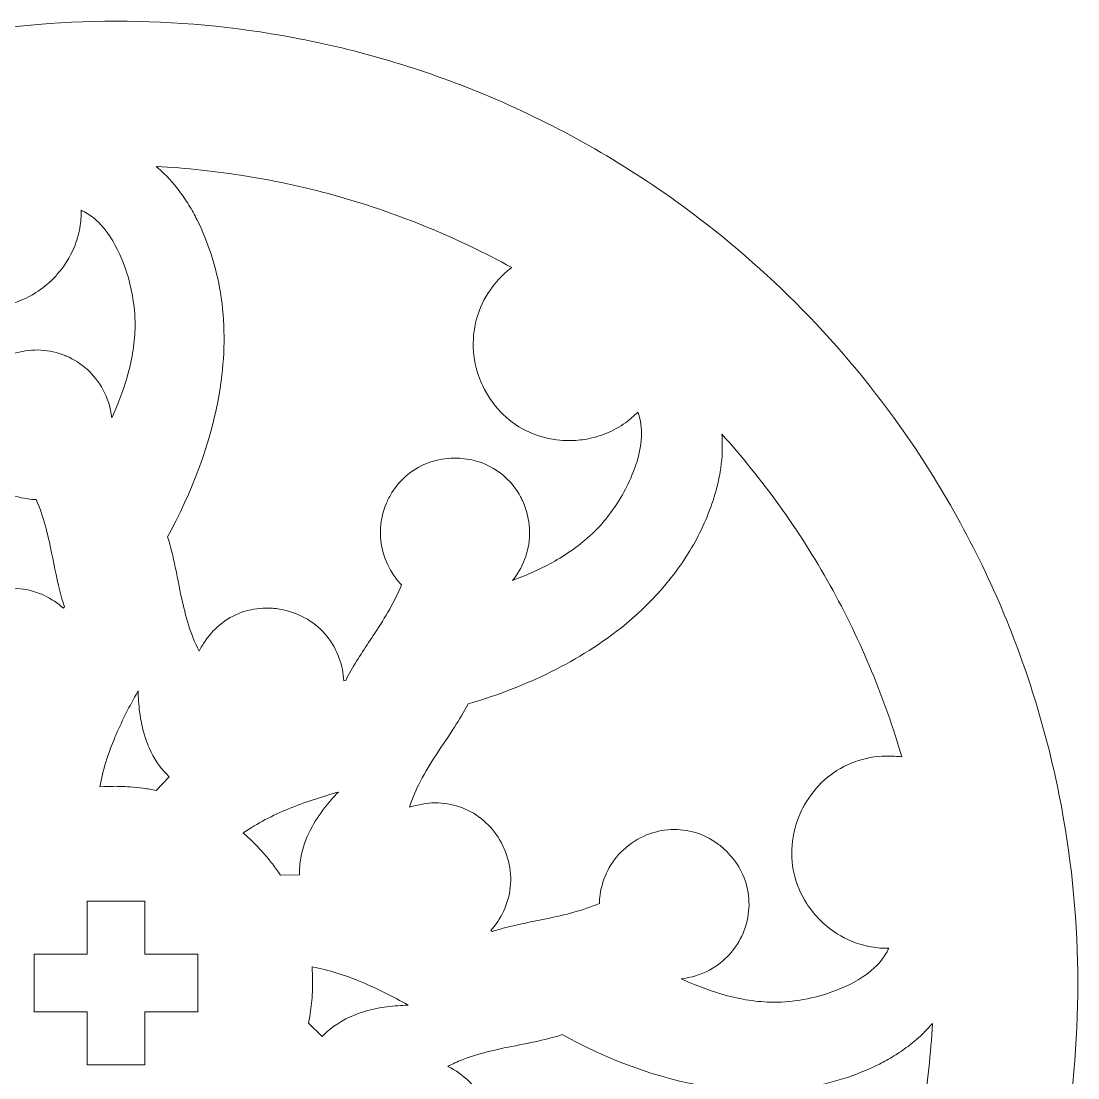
# Model space of a CAD drawing. Header units: millimetres. Extents: x -1799 to 1800, y -574 to 576.
# Drawn here: x 1158 to 1267.9, y -426 to -316.1 of the extents above; entities that cross this region are included whole.
import ezdxf

# ---------------------------------------------------------------- set-up
doc = ezdxf.new("R2010")
doc.units = ezdxf.units.MM
doc.header["$MEASUREMENT"] = 0
doc.layers.add('Layer 1', color=7, linetype='Continuous')

msp = doc.modelspace()

# ---------------------------------------------------------------- linework, layer by layer
at = {"layer": 'Layer 1', "color": 250, "lineweight": 20}
for points, knots in [([(1086.6184, -357.9063), (1082.1731, -364.1002), (1078.4155, -370.8488), (1075.4958, -377.8915), (1075.4958, -377.8915), (1072.8553, -384.2611), (1070.869, -390.9419), (1069.6016, -397.7197), (1069.6016, -397.7197), (1068.4691, -403.7761), (1067.8993, -409.9643), (1067.9032, -416.1257), (1067.9032, -416.1257), (1067.9071, -422.2782), (1068.4828, -428.4564), (1069.6167, -434.5035), (1069.6167, -434.5035), (1070.8929, -441.3094), (1072.8903, -448.0177), (1075.5442, -454.4134), (1075.5442, -454.4134), (1078.4213, -461.347), (1082.1062, -467.9963), (1086.461, -474.1108), (1086.461, -474.1108), (1089.6917, -478.647), (1093.3153, -482.9271), (1097.2557, -486.8626), (1097.2557, -486.8626), (1101.1003, -490.7023), (1105.2696, -494.2425), (1109.684, -497.4107), (1109.684, -497.4107), (1115.8778, -501.8559), (1122.6264, -505.6134), (1129.669, -508.533), (1129.669, -508.533), (1136.0386, -511.1736), (1142.7195, -513.1598), (1149.4972, -514.4272), (1149.4972, -514.4272), (1155.5536, -515.5598), (1161.7418, -516.1296), (1167.9032, -516.1257), (1167.9032, -516.1257), (1174.8277, -516.1213), (1181.7888, -515.3909), (1188.5632, -513.9567), (1188.5632, -513.9567), (1199.5211, -511.6368), (1210.2296, -507.3929), (1219.8019, -501.5767), (1219.8019, -501.5767), (1226.627, -497.4297), (1232.9965, -492.4238), (1238.64, -486.7732), (1238.64, -486.7732), (1242.4802, -482.9281), (1246.0208, -478.7584), (1249.1892, -474.3433), (1249.1892, -474.3433), (1253.634, -468.1499), (1257.3911, -461.4019), (1260.3105, -454.3599), (1260.3105, -454.3599), (1262.9511, -447.9903), (1264.9373, -441.3095), (1266.2047, -434.5318), (1266.2047, -434.5318), (1267.3373, -428.4753), (1267.9071, -422.2871), (1267.9032, -416.1257), (1267.9032, -416.1257), (1267.8993, -409.9731), (1267.3236, -403.7949), (1266.1897, -397.7478), (1266.1897, -397.7478), (1264.9135, -390.9419), (1262.9161, -384.2337), (1260.2621, -377.8379), (1260.2621, -377.8379), (1257.3849, -370.9041), (1253.6998, -364.2544), (1249.3447, -358.1396), (1249.3447, -358.1396), (1246.1142, -353.6038), (1242.4908, -349.324), (1238.5507, -345.3889), (1238.5507, -345.3889), (1234.7064, -341.5494), (1230.5375, -338.0095), (1226.1234, -334.8415), (1226.1234, -334.8415), (1219.9293, -330.396), (1213.1804, -326.6382), (1206.1373, -323.7184), (1206.1373, -323.7184), (1199.7678, -321.0778), (1193.087, -319.0915), (1186.3092, -317.8241), (1186.3092, -317.8241), (1180.2528, -316.6916), (1174.0646, -316.1218), (1167.9032, -316.1257), (1167.9032, -316.1257), (1161.7507, -316.1295), (1155.5725, -316.7053), (1149.5254, -317.8392), (1149.5254, -317.8392), (1142.7195, -319.1154), (1136.0112, -321.1128), (1129.6155, -323.7667), (1129.6155, -323.7667), (1122.6816, -326.644), (1116.0319, -330.3291), (1109.9171, -334.6842), (1109.9171, -334.6842), (1105.3812, -337.9148), (1101.1015, -341.5381), (1097.1663, -345.4783), (1097.1663, -345.4783), (1093.3266, -349.3228), (1089.7865, -353.4919), (1086.6184, -357.9063)], [0, 0, 0, 0, 0.03125, 0.03125, 0.03125, 0.03125, 0.0625, 0.0625, 0.0625, 0.0625, 0.09375, 0.09375, 0.09375, 0.09375, 0.125, 0.125, 0.125, 0.125, 0.15625, 0.15625, 0.15625, 0.15625, 0.1875, 0.1875, 0.1875, 0.1875, 0.21875, 0.21875, 0.21875, 0.21875, 0.25, 0.25, 0.25, 0.25, 0.28125, 0.28125, 0.28125, 0.28125, 0.3125, 0.3125, 0.3125, 0.3125, 0.34375, 0.34375, 0.34375, 0.34375, 0.375, 0.375, 0.375, 0.375, 0.40625, 0.40625, 0.40625, 0.40625, 0.4375, 0.4375, 0.4375, 0.4375, 0.46875, 0.46875, 0.46875, 0.46875, 0.5, 0.5, 0.5, 0.5, 0.53125, 0.53125, 0.53125, 0.53125, 0.5625, 0.5625, 0.5625, 0.5625, 0.59375, 0.59375, 0.59375, 0.59375, 0.625, 0.625, 0.625, 0.625, 0.65625, 0.65625, 0.65625, 0.65625, 0.6875, 0.6875, 0.6875, 0.6875, 0.71875, 0.71875, 0.71875, 0.71875, 0.75, 0.75, 0.75, 0.75, 0.78125, 0.78125, 0.78125, 0.78125, 0.8125, 0.8125, 0.8125, 0.8125, 0.84375, 0.84375, 0.84375, 0.84375, 0.875, 0.875, 0.875, 0.875, 0.90625, 0.90625, 0.90625, 0.90625, 0.9375, 0.9375, 0.9375, 0.9375, 1, 1, 1, 1]), ([(1191.5966, -384.7123), (1191.5456, -383.9203), (1191.3917, -383.1264), (1191.1265, -382.3784), (1191.1265, -382.3784), (1190.8337, -381.5527), (1190.3962, -380.7646), (1189.8451, -380.0836), (1189.8451, -380.0836), (1189.2774, -379.382), (1188.5739, -378.774), (1187.801, -378.3079), (1187.801, -378.3079), (1187.029, -377.8424), (1186.1664, -377.504), (1185.2845, -377.3169), (1185.2845, -377.3169), (1184.802, -377.2145), (1184.3081, -377.1556), (1183.815, -377.1423), (1183.815, -377.1423), (1182.9715, -377.1195), (1182.113, -377.2323), (1181.3063, -377.4795), (1181.3063, -377.4795), (1180.468, -377.7364), (1179.6632, -378.1474), (1178.964, -378.6765), (1178.964, -378.6765), (1178.2666, -379.2042), (1177.6557, -379.8623), (1177.1652, -380.5863), (1177.1652, -380.5863), (1176.9422, -380.9153), (1176.7414, -381.2603), (1176.5629, -381.6155), (1176.5629, -381.6155), (1175.6462, -379.8869), (1175.1247, -377.9574), (1174.7148, -376.0442), (1174.7148, -376.0442), (1174.4887, -374.989), (1174.2917, -373.9277), (1174.0694, -372.8716), (1174.0694, -372.8716), (1173.8466, -371.8137), (1173.5979, -370.7584), (1173.2683, -369.7288), (1173.2683, -369.7288), (1173.2683, -369.7288), (1173.6437, -369.0315), (1173.6437, -369.0315), (1173.6437, -369.0315), (1176.1979, -364.2077), (1178.128, -358.9156), (1178.8454, -353.5046), (1178.8454, -353.5046), (1179.2469, -350.4755), (1179.261, -347.3537), (1178.7683, -344.3381), (1178.7683, -344.3381), (1178.34, -341.7169), (1177.5137, -339.1286), (1176.3218, -336.7551), (1176.3218, -336.7551), (1176.064, -336.2416), (1175.7854, -335.738), (1175.4852, -335.2481), (1175.4852, -335.2481), (1175.1754, -334.7423), (1174.8419, -334.2501), (1174.4846, -333.7767), (1174.4846, -333.7767), (1173.839, -332.9215), (1173.1097, -332.1216), (1172.3055, -331.4134), (1172.3055, -331.4134), (1172.3055, -331.4134), (1172.092, -331.229), (1172.092, -331.229), (1172.092, -331.229), (1175.2275, -331.4039), (1178.3589, -331.7346), (1181.4594, -332.2334), (1181.4594, -332.2334), (1184.7318, -332.76), (1187.9796, -333.4759), (1191.1681, -334.3811), (1191.1681, -334.3811), (1197.3672, -336.141), (1203.3907, -338.647), (1209.0487, -341.7315), (1209.0487, -341.7315), (1208.4037, -342.2283), (1207.8067, -342.797), (1207.2887, -343.4251), (1207.2887, -343.4251), (1206.5919, -344.2698), (1206.0262, -345.2433), (1205.6474, -346.2707), (1205.6474, -346.2707), (1205.2555, -347.3336), (1205.0524, -348.4831), (1205.0479, -349.6159), (1205.0479, -349.6159), (1205.0435, -350.7471), (1205.2347, -351.8937), (1205.5998, -352.9645), (1205.5998, -352.9645), (1205.7247, -353.331), (1205.8704, -353.6911), (1206.0356, -354.0413), (1206.0356, -354.0413), (1206.4959, -355.0178), (1207.1183, -355.9334), (1207.8627, -356.7152), (1207.8627, -356.7152), (1208.6253, -357.5161), (1209.5384, -358.1965), (1210.527, -358.6921), (1210.527, -358.6921), (1211.5145, -359.1872), (1212.604, -359.5103), (1213.7, -359.6484), (1213.7, -359.6484), (1214.1467, -359.7047), (1214.5979, -359.7318), (1215.0481, -359.7316), (1215.0481, -359.7316), (1215.6549, -359.7312), (1216.264, -359.6755), (1216.8609, -359.5665), (1216.8609, -359.5665), (1217.5589, -359.439), (1218.2474, -359.2372), (1218.9032, -358.9663), (1218.9032, -358.9663), (1219.6001, -358.6785), (1220.2689, -358.3088), (1220.8805, -357.868), (1220.8805, -357.868), (1221.3366, -357.5393), (1221.7651, -357.1682), (1222.154, -356.7623), (1222.154, -356.7623), (1222.154, -356.7623), (1222.1872, -356.85), (1222.1872, -356.85), (1222.1872, -356.85), (1222.4691, -357.615), (1222.5678, -358.4559), (1222.538, -359.2706), (1222.538, -359.2706), (1222.4872, -360.6642), (1222.0889, -362.0495), (1221.5503, -363.3358), (1221.5503, -363.3358), (1220.8867, -364.9203), (1219.9881, -366.4217), (1218.9225, -367.7691), (1218.9225, -367.7691), (1218.5872, -368.1932), (1218.2325, -368.6033), (1217.8536, -368.9889), (1217.8536, -368.9889), (1217.2638, -369.589), (1216.627, -370.1454), (1215.9579, -370.6556), (1215.9579, -370.6556), (1215.2658, -371.1834), (1214.5364, -371.6642), (1213.7845, -372.1025), (1213.7845, -372.1025), (1212.4331, -372.8901), (1211.0024, -373.545), (1209.5472, -374.1185), (1209.5472, -374.1185), (1209.5472, -374.1185), (1209.134, -374.279), (1209.134, -374.279), (1209.134, -374.279), (1209.3208, -374.0431), (1209.4959, -373.7973), (1209.6571, -373.5433), (1209.6571, -373.5433), (1210.1243, -372.8069), (1210.4796, -371.9851), (1210.6857, -371.1378), (1210.6857, -371.1378), (1210.8933, -370.2839), (1210.9549, -369.3819), (1210.866, -368.5076), (1210.866, -368.5076), (1210.7771, -367.6336), (1210.5364, -366.763), (1210.1641, -365.9672), (1210.1641, -365.9672), (1210.102, -365.8345), (1210.0362, -365.7035), (1209.9667, -365.5745), (1209.9667, -365.5745), (1209.5703, -364.8376), (1209.0474, -364.1559), (1208.4351, -363.5855), (1208.4351, -363.5855), (1207.8064, -362.9999), (1207.0651, -362.5167), (1206.275, -362.1791), (1206.275, -362.1791), (1205.4864, -361.8422), (1204.6285, -361.6415), (1203.7731, -361.5792), (1203.7731, -361.5792), (1203.5657, -361.564), (1203.3577, -361.5567), (1203.1498, -361.5569), (1203.1498, -361.5569), (1203.1498, -361.5569), (1203.0771, -361.5572), (1203.0771, -361.5572), (1203.0771, -361.5572), (1202.2131, -361.565), (1201.3377, -361.7068), (1200.5215, -361.99), (1200.5215, -361.99), (1199.7031, -362.274), (1198.9231, -362.7083), (1198.2514, -363.2554), (1198.2514, -363.2554), (1197.6033, -363.7833), (1197.0376, -364.4293), (1196.595, -365.1385), (1196.595, -365.1385), (1196.3772, -365.4875), (1196.1865, -365.8549), (1196.0261, -366.2338), (1196.0261, -366.2338), (1195.6839, -367.0418), (1195.4751, -367.9196), (1195.4182, -368.7953), (1195.4182, -368.7953), (1195.3613, -369.6714), (1195.456, -370.5699), (1195.6956, -371.4145), (1195.6956, -371.4145), (1195.9324, -372.2491), (1196.317, -373.0526), (1196.8098, -373.7666), (1196.8098, -373.7666), (1197.0451, -374.1074), (1197.3062, -374.4314), (1197.5876, -374.7352), (1197.5876, -374.7352), (1197.2423, -375.6035), (1196.8221, -376.443), (1196.3619, -377.2563), (1196.3619, -377.2563), (1195.8781, -378.1112), (1195.3492, -378.9403), (1194.8107, -379.7618), (1194.8107, -379.7618), (1193.9646, -381.0526), (1193.0918, -382.3288), (1192.3243, -383.6678), (1192.3243, -383.6678), (1192.1379, -383.9932), (1191.9577, -384.3222), (1191.7859, -384.6556), (1191.7859, -384.6556), (1191.7859, -384.6556), (1191.5966, -384.7123), (1191.5966, -384.7123)], [0, 0, 0, 0, 0.01449275, 0.01449275, 0.01449275, 0.01449275, 0.02898551, 0.02898551, 0.02898551, 0.02898551, 0.04347826, 0.04347826, 0.04347826, 0.04347826, 0.05797101, 0.05797101, 0.05797101, 0.05797101, 0.07246377, 0.07246377, 0.07246377, 0.07246377, 0.08695652, 0.08695652, 0.08695652, 0.08695652, 0.10144928, 0.10144928, 0.10144928, 0.10144928, 0.11594203, 0.11594203, 0.11594203, 0.11594203, 0.13043478, 0.13043478, 0.13043478, 0.13043478, 0.14492754, 0.14492754, 0.14492754, 0.14492754, 0.15942029, 0.15942029, 0.15942029, 0.15942029, 0.17391304, 0.17391304, 0.17391304, 0.17391304, 0.1884058, 0.1884058, 0.1884058, 0.1884058, 0.20289855, 0.20289855, 0.20289855, 0.20289855, 0.2173913, 0.2173913, 0.2173913, 0.2173913, 0.23188406, 0.23188406, 0.23188406, 0.23188406, 0.24637681, 0.24637681, 0.24637681, 0.24637681, 0.26086957, 0.26086957, 0.26086957, 0.26086957, 0.27536232, 0.27536232, 0.27536232, 0.27536232, 0.28985507, 0.28985507, 0.28985507, 0.28985507, 0.30434783, 0.30434783, 0.30434783, 0.30434783, 0.31884058, 0.31884058, 0.31884058, 0.31884058, 0.33333333, 0.33333333, 0.33333333, 0.33333333, 0.34782609, 0.34782609, 0.34782609, 0.34782609, 0.36231884, 0.36231884, 0.36231884, 0.36231884, 0.37681159, 0.37681159, 0.37681159, 0.37681159, 0.39130435, 0.39130435, 0.39130435, 0.39130435, 0.4057971, 0.4057971, 0.4057971, 0.4057971, 0.42028986, 0.42028986, 0.42028986, 0.42028986, 0.43478261, 0.43478261, 0.43478261, 0.43478261, 0.44927536, 0.44927536, 0.44927536, 0.44927536, 0.46376812, 0.46376812, 0.46376812, 0.46376812, 0.47826087, 0.47826087, 0.47826087, 0.47826087, 0.49275362, 0.49275362, 0.49275362, 0.49275362, 0.50724638, 0.50724638, 0.50724638, 0.50724638, 0.52173913, 0.52173913, 0.52173913, 0.52173913, 0.53623188, 0.53623188, 0.53623188, 0.53623188, 0.55072464, 0.55072464, 0.55072464, 0.55072464, 0.56521739, 0.56521739, 0.56521739, 0.56521739, 0.57971014, 0.57971014, 0.57971014, 0.57971014, 0.5942029, 0.5942029, 0.5942029, 0.5942029, 0.60869565, 0.60869565, 0.60869565, 0.60869565, 0.62318841, 0.62318841, 0.62318841, 0.62318841, 0.63768116, 0.63768116, 0.63768116, 0.63768116, 0.65217391, 0.65217391, 0.65217391, 0.65217391, 0.66666667, 0.66666667, 0.66666667, 0.66666667, 0.68115942, 0.68115942, 0.68115942, 0.68115942, 0.69565217, 0.69565217, 0.69565217, 0.69565217, 0.71014493, 0.71014493, 0.71014493, 0.71014493, 0.72463768, 0.72463768, 0.72463768, 0.72463768, 0.73913043, 0.73913043, 0.73913043, 0.73913043, 0.75362319, 0.75362319, 0.75362319, 0.75362319, 0.76811594, 0.76811594, 0.76811594, 0.76811594, 0.7826087, 0.7826087, 0.7826087, 0.7826087, 0.79710145, 0.79710145, 0.79710145, 0.79710145, 0.8115942, 0.8115942, 0.8115942, 0.8115942, 0.82608696, 0.82608696, 0.82608696, 0.82608696, 0.84057971, 0.84057971, 0.84057971, 0.84057971, 0.85507246, 0.85507246, 0.85507246, 0.85507246, 0.86956522, 0.86956522, 0.86956522, 0.86956522, 0.88405797, 0.88405797, 0.88405797, 0.88405797, 0.89855072, 0.89855072, 0.89855072, 0.89855072, 0.91304348, 0.91304348, 0.91304348, 0.91304348, 0.92753623, 0.92753623, 0.92753623, 0.92753623, 0.94202899, 0.94202899, 0.94202899, 0.94202899, 0.95652174, 0.95652174, 0.95652174, 0.95652174, 0.97101449, 0.97101449, 0.97101449, 0.97101449, 1, 1, 1, 1]), ([(1138.8893, -379.5245), (1138.1317, -376.9361), (1137.192, -374.3916), (1136.053, -371.9469), (1136.053, -371.9469), (1134.767, -369.1866), (1133.2121, -366.5262), (1131.3606, -364.1086), (1131.3606, -364.1086), (1129.0588, -361.1031), (1126.2116, -358.4086), (1122.9673, -356.4575), (1122.9673, -356.4575), (1121.3213, -355.4676), (1119.5557, -354.6536), (1117.7325, -354.0494), (1117.7325, -354.0494), (1117.1866, -353.8684), (1116.6328, -353.7093), (1116.0735, -353.5752), (1116.0735, -353.5752), (1115.498, -353.4372), (1114.9155, -353.3255), (1114.3294, -353.2437), (1114.3294, -353.2437), (1113.2486, -353.0929), (1112.147, -353.0439), (1111.058, -353.1156), (1111.058, -353.1156), (1111.058, -353.1156), (1110.8382, -353.1318), (1110.8382, -353.1318), (1110.8382, -353.1318), (1113.1816, -351.0369), (1115.6328, -349.0555), (1118.1808, -347.215), (1118.1808, -347.215), (1120.8649, -345.2761), (1123.665, -343.488), (1126.5563, -341.8744), (1126.5563, -341.8744), (1129.4364, -340.2671), (1132.4166, -338.8278), (1135.4641, -337.5664), (1135.4641, -337.5664), (1138.3805, -336.3593), (1141.3669, -335.3111), (1144.3942, -334.4179), (1144.3942, -334.4179), (1144.3049, -335.1013), (1144.2761, -335.7961), (1144.3162, -336.4842), (1144.3162, -336.4842), (1144.3805, -337.5859), (1144.6283, -338.6933), (1145.0528, -339.712), (1145.0528, -339.712), (1145.4776, -340.7318), (1146.09, -341.6897), (1146.8324, -342.5078), (1146.8324, -342.5078), (1147.5636, -343.3136), (1148.4386, -344.0065), (1149.387, -344.5399), (1149.387, -344.5399), (1149.5532, -344.6334), (1149.722, -344.7223), (1149.893, -344.8065), (1149.893, -344.8065), (1150.9109, -345.3073), (1152.0266, -345.6447), (1153.1522, -345.7858), (1153.1522, -345.7858), (1154.2793, -345.9272), (1155.4488, -345.8736), (1156.556, -345.6196), (1156.556, -345.6196), (1157.6239, -345.3747), (1158.6625, -344.9356), (1159.5863, -344.3463), (1159.5863, -344.3463), (1160.2279, -343.9371), (1160.8252, -343.451), (1161.363, -342.9126), (1161.363, -342.9126), (1161.5032, -342.7721), (1161.6393, -342.6275), (1161.771, -342.4791), (1161.771, -342.4791), (1162.5109, -341.6451), (1163.1202, -340.675), (1163.5481, -339.6454), (1163.5481, -339.6454), (1163.8206, -338.9896), (1164.0242, -338.3003), (1164.1477, -337.6009), (1164.1477, -337.6009), (1164.2531, -337.0041), (1164.3012, -336.3941), (1164.288, -335.7883), (1164.288, -335.7883), (1164.288, -335.7883), (1164.3735, -335.8268), (1164.3735, -335.8268), (1164.3735, -335.8268), (1165.1138, -336.1685), (1165.7782, -336.6933), (1166.3333, -337.2905), (1166.3333, -337.2905), (1167.2827, -338.3118), (1167.9807, -339.5729), (1168.5093, -340.8633), (1168.5093, -340.8633), (1169.2987, -342.7902), (1169.7789, -344.8786), (1169.8779, -346.9586), (1169.8779, -346.9586), (1169.8861, -347.1305), (1169.8912, -347.3026), (1169.8927, -347.4747), (1169.8927, -347.4747), (1169.9, -348.3161), (1169.8432, -349.1599), (1169.7308, -349.9938), (1169.7308, -349.9938), (1169.6146, -350.8563), (1169.4388, -351.712), (1169.2171, -352.5536), (1169.2171, -352.5536), (1168.8184, -354.0662), (1168.2698, -355.5411), (1167.6463, -356.9757), (1167.6463, -356.9757), (1167.6463, -356.9757), (1167.4677, -357.381), (1167.4677, -357.381), (1167.4677, -357.381), (1167.3482, -356.3541), (1167.0386, -355.3292), (1166.5483, -354.4191), (1166.5483, -354.4191), (1166.1336, -353.6494), (1165.5801, -352.9406), (1164.9334, -352.3521), (1164.9334, -352.3521), (1164.2869, -351.7638), (1163.5303, -351.2789), (1162.7262, -350.936), (1162.7262, -350.936), (1162.5907, -350.8782), (1162.4535, -350.8242), (1162.315, -350.7741), (1162.315, -350.7741), (1161.5077, -350.4822), (1160.6401, -350.3218), (1159.7817, -350.3105), (1159.7817, -350.3105), (1158.9225, -350.2991), (1158.0486, -350.4382), (1157.2362, -350.7184), (1157.2362, -350.7184), (1156.4426, -350.9921), (1155.6872, -351.4077), (1155.0245, -351.923), (1155.0245, -351.923), (1154.749, -352.1372), (1154.4869, -352.3696), (1154.2403, -352.6166), (1154.2403, -352.6166), (1153.9305, -352.9268), (1153.6432, -353.2615), (1153.3861, -353.6166), (1153.3861, -353.6166), (1152.8934, -354.297), (1152.5052, -355.0677), (1152.261, -355.8713), (1152.261, -355.8713), (1152.0103, -356.6963), (1151.9044, -357.5781), (1151.9487, -358.4392), (1151.9487, -358.4392), (1151.993, -359.2993), (1152.1869, -360.163), (1152.5103, -360.9613), (1152.5103, -360.9613), (1152.8713, -361.8525), (1153.406, -362.6905), (1154.0638, -363.3918), (1154.0638, -363.3918), (1154.6689, -364.037), (1155.3962, -364.5852), (1156.1835, -364.9884), (1156.1835, -364.9884), (1156.9696, -365.391), (1157.8361, -365.6597), (1158.7103, -365.7855), (1158.7103, -365.7855), (1159.0136, -365.8291), (1159.3196, -365.8564), (1159.6257, -365.8682), (1159.6257, -365.8682), (1159.9955, -366.7262), (1160.2921, -367.617), (1160.5416, -368.5174), (1160.5416, -368.5174), (1160.804, -369.464), (1161.0163, -370.4244), (1161.2163, -371.3861), (1161.2163, -371.3861), (1161.5305, -372.8962), (1161.8155, -374.4147), (1162.2195, -375.9033), (1162.2195, -375.9033), (1162.3179, -376.2661), (1162.4235, -376.6272), (1162.5381, -376.9853), (1162.5381, -376.9853), (1162.5381, -376.9853), (1162.4443, -377.1593), (1162.4443, -377.1593), (1162.4443, -377.1593), (1161.8491, -376.6358), (1161.1797, -376.1836), (1160.4642, -375.8424), (1160.4642, -375.8424), (1159.6734, -375.4652), (1158.8067, -375.217), (1157.9354, -375.125), (1157.9354, -375.125), (1157.0375, -375.0302), (1156.1099, -375.0976), (1155.2336, -375.3145), (1155.2336, -375.3145), (1154.3582, -375.5313), (1153.5087, -375.9019), (1152.7525, -376.3932), (1152.7525, -376.3932), (1152.3377, -376.6627), (1151.9457, -376.9712), (1151.5868, -377.3115), (1151.5868, -377.3115), (1150.9746, -377.8919), (1150.4477, -378.5787), (1150.0523, -379.3238), (1150.0523, -379.3238), (1149.6414, -380.0983), (1149.3633, -380.9579), (1149.2432, -381.8264), (1149.2432, -381.8264), (1149.1235, -382.6925), (1149.1572, -383.5898), (1149.3225, -384.4484), (1149.3225, -384.4484), (1149.3975, -384.838), (1149.4994, -385.2232), (1149.6241, -385.5999), (1149.6241, -385.5999), (1147.7537, -385.0259), (1146.0206, -384.0303), (1144.378, -382.9674), (1144.378, -382.9674), (1143.472, -382.381), (1142.5822, -381.7698), (1141.6782, -381.1803), (1141.6782, -381.1803), (1140.7726, -380.5897), (1139.8505, -380.0194), (1138.8893, -379.5245)], [0, 0, 0, 0, 0.01470588, 0.01470588, 0.01470588, 0.01470588, 0.02941176, 0.02941176, 0.02941176, 0.02941176, 0.04411765, 0.04411765, 0.04411765, 0.04411765, 0.05882353, 0.05882353, 0.05882353, 0.05882353, 0.07352941, 0.07352941, 0.07352941, 0.07352941, 0.08823529, 0.08823529, 0.08823529, 0.08823529, 0.10294118, 0.10294118, 0.10294118, 0.10294118, 0.11764706, 0.11764706, 0.11764706, 0.11764706, 0.13235294, 0.13235294, 0.13235294, 0.13235294, 0.14705882, 0.14705882, 0.14705882, 0.14705882, 0.16176471, 0.16176471, 0.16176471, 0.16176471, 0.17647059, 0.17647059, 0.17647059, 0.17647059, 0.19117647, 0.19117647, 0.19117647, 0.19117647, 0.20588235, 0.20588235, 0.20588235, 0.20588235, 0.22058824, 0.22058824, 0.22058824, 0.22058824, 0.23529412, 0.23529412, 0.23529412, 0.23529412, 0.25, 0.25, 0.25, 0.25, 0.26470588, 0.26470588, 0.26470588, 0.26470588, 0.27941176, 0.27941176, 0.27941176, 0.27941176, 0.29411765, 0.29411765, 0.29411765, 0.29411765, 0.30882353, 0.30882353, 0.30882353, 0.30882353, 0.32352941, 0.32352941, 0.32352941, 0.32352941, 0.33823529, 0.33823529, 0.33823529, 0.33823529, 0.35294118, 0.35294118, 0.35294118, 0.35294118, 0.36764706, 0.36764706, 0.36764706, 0.36764706, 0.38235294, 0.38235294, 0.38235294, 0.38235294, 0.39705882, 0.39705882, 0.39705882, 0.39705882, 0.41176471, 0.41176471, 0.41176471, 0.41176471, 0.42647059, 0.42647059, 0.42647059, 0.42647059, 0.44117647, 0.44117647, 0.44117647, 0.44117647, 0.45588235, 0.45588235, 0.45588235, 0.45588235, 0.47058824, 0.47058824, 0.47058824, 0.47058824, 0.48529412, 0.48529412, 0.48529412, 0.48529412, 0.5, 0.5, 0.5, 0.5, 0.51470588, 0.51470588, 0.51470588, 0.51470588, 0.52941176, 0.52941176, 0.52941176, 0.52941176, 0.54411765, 0.54411765, 0.54411765, 0.54411765, 0.55882353, 0.55882353, 0.55882353, 0.55882353, 0.57352941, 0.57352941, 0.57352941, 0.57352941, 0.58823529, 0.58823529, 0.58823529, 0.58823529, 0.60294118, 0.60294118, 0.60294118, 0.60294118, 0.61764706, 0.61764706, 0.61764706, 0.61764706, 0.63235294, 0.63235294, 0.63235294, 0.63235294, 0.64705882, 0.64705882, 0.64705882, 0.64705882, 0.66176471, 0.66176471, 0.66176471, 0.66176471, 0.67647059, 0.67647059, 0.67647059, 0.67647059, 0.69117647, 0.69117647, 0.69117647, 0.69117647, 0.70588235, 0.70588235, 0.70588235, 0.70588235, 0.72058824, 0.72058824, 0.72058824, 0.72058824, 0.73529412, 0.73529412, 0.73529412, 0.73529412, 0.75, 0.75, 0.75, 0.75, 0.76470588, 0.76470588, 0.76470588, 0.76470588, 0.77941176, 0.77941176, 0.77941176, 0.77941176, 0.79411765, 0.79411765, 0.79411765, 0.79411765, 0.80882353, 0.80882353, 0.80882353, 0.80882353, 0.82352941, 0.82352941, 0.82352941, 0.82352941, 0.83823529, 0.83823529, 0.83823529, 0.83823529, 0.85294118, 0.85294118, 0.85294118, 0.85294118, 0.86764706, 0.86764706, 0.86764706, 0.86764706, 0.88235294, 0.88235294, 0.88235294, 0.88235294, 0.89705882, 0.89705882, 0.89705882, 0.89705882, 0.91176471, 0.91176471, 0.91176471, 0.91176471, 0.92647059, 0.92647059, 0.92647059, 0.92647059, 0.94117647, 0.94117647, 0.94117647, 0.94117647, 0.95588235, 0.95588235, 0.95588235, 0.95588235, 0.97058824, 0.97058824, 0.97058824, 0.97058824, 1, 1, 1, 1]), ([(1204.5045, -387.1118), (1207.0927, -386.3544), (1209.637, -385.4149), (1212.0814, -384.2761), (1212.0814, -384.2761), (1214.842, -382.99), (1217.5025, -381.4349), (1219.9203, -379.5832), (1219.9203, -379.5832), (1222.925, -377.2818), (1225.6188, -374.4356), (1227.5698, -371.1925), (1227.5698, -371.1925), (1228.5604, -369.5457), (1229.375, -367.7792), (1229.9796, -365.9551), (1229.9796, -365.9551), (1230.1605, -365.4092), (1230.3196, -364.8556), (1230.4537, -364.2965), (1230.4537, -364.2965), (1230.5917, -363.7208), (1230.7035, -363.1381), (1230.7854, -362.5518), (1230.7854, -362.5518), (1230.9357, -361.4746), (1230.9849, -360.3768), (1230.914, -359.2915), (1230.914, -359.2915), (1230.914, -359.2915), (1230.8971, -359.0605), (1230.8971, -359.0605), (1230.8971, -359.0605), (1232.9916, -361.4034), (1234.9725, -363.854), (1236.8126, -366.4017), (1236.8126, -366.4017), (1238.7513, -369.086), (1240.5393, -371.8864), (1242.1524, -374.7781), (1242.1524, -374.7781), (1243.7592, -377.6584), (1245.1979, -380.6387), (1246.4588, -383.6864), (1246.4588, -383.6864), (1247.6652, -386.6026), (1248.7128, -389.5888), (1249.6057, -392.6158), (1249.6057, -392.6158), (1248.9303, -392.528), (1248.244, -392.4992), (1247.564, -392.5377), (1247.564, -392.5377), (1246.4618, -392.6), (1245.3536, -392.8458), (1244.3337, -393.2685), (1244.3337, -393.2685), (1243.3128, -393.6915), (1242.3533, -394.3024), (1241.5336, -395.0436), (1241.5336, -395.0436), (1240.7266, -395.7733), (1240.0323, -396.6471), (1239.4974, -397.5945), (1239.4974, -397.5945), (1239.4002, -397.7665), (1239.308, -397.9413), (1239.2209, -398.1186), (1239.2209, -398.1186), (1238.7204, -399.1365), (1238.3834, -400.2523), (1238.2426, -401.3778), (1238.2426, -401.3778), (1238.1017, -402.505), (1238.1556, -403.6743), (1238.4099, -404.7814), (1238.4099, -404.7814), (1238.6552, -405.8492), (1239.0946, -406.8877), (1239.6841, -407.8113), (1239.6841, -407.8113), (1240.093, -408.452), (1240.5785, -409.0484), (1241.1163, -409.5856), (1241.1163, -409.5856), (1241.2574, -409.7264), (1241.4027, -409.8632), (1241.5519, -409.9955), (1241.5519, -409.9955), (1242.3854, -410.7345), (1243.3547, -411.3431), (1244.3834, -411.7706), (1244.3834, -411.7706), (1245.0392, -412.0432), (1245.7286, -412.2467), (1246.4279, -412.3702), (1246.4279, -412.3702), (1247.0247, -412.4756), (1247.6347, -412.5238), (1248.2406, -412.5106), (1248.2406, -412.5106), (1248.2406, -412.5106), (1248.2023, -412.5956), (1248.2023, -412.5956), (1248.2023, -412.5956), (1247.8606, -413.3361), (1247.3357, -414.0005), (1246.7385, -414.5557), (1246.7385, -414.5557), (1245.7171, -415.5052), (1244.4559, -416.2032), (1243.1656, -416.7318), (1243.1656, -416.7318), (1241.2387, -417.5212), (1239.1503, -418.0015), (1237.0704, -418.1005), (1237.0704, -418.1005), (1236.8984, -418.1087), (1236.7263, -418.1138), (1236.5542, -418.1153), (1236.5542, -418.1153), (1235.7128, -418.1225), (1234.869, -418.0657), (1234.0351, -417.9534), (1234.0351, -417.9534), (1233.1726, -417.8372), (1232.3169, -417.6615), (1231.4754, -417.4397), (1231.4754, -417.4397), (1229.9626, -417.041), (1228.4876, -416.4924), (1227.0528, -415.8686), (1227.0528, -415.8686), (1227.0528, -415.8686), (1226.6482, -415.6904), (1226.6482, -415.6904), (1226.6482, -415.6904), (1227.6743, -415.5712), (1228.6986, -415.2617), (1229.608, -414.7718), (1229.608, -414.7718), (1230.3783, -414.3568), (1231.0876, -413.8028), (1231.6764, -413.1557), (1231.6764, -413.1557), (1232.2652, -412.5087), (1232.7505, -411.7516), (1233.0937, -410.9469), (1233.0937, -410.9469), (1233.1507, -410.8133), (1233.204, -410.678), (1233.2535, -410.5414), (1233.2535, -410.5414), (1233.5459, -409.7348), (1233.707, -408.8678), (1233.7191, -408.0099), (1233.7191, -408.0099), (1233.7312, -407.1511), (1233.5929, -406.2775), (1233.3134, -405.4653), (1233.3134, -405.4653), (1233.0406, -404.6721), (1232.626, -403.9171), (1232.1118, -403.2544), (1232.1118, -403.2544), (1231.8959, -402.9762), (1231.6614, -402.7117), (1231.4123, -402.4629), (1231.4123, -402.4629), (1231.1018, -402.1528), (1230.7668, -401.8653), (1230.4113, -401.608), (1230.4113, -401.608), (1229.7311, -401.1155), (1228.9605, -400.7274), (1228.157, -400.4833), (1228.157, -400.4833), (1227.3321, -400.2326), (1226.4505, -400.1268), (1225.5895, -400.1711), (1225.5895, -400.1711), (1224.7296, -400.2154), (1223.8661, -400.4093), (1223.0679, -400.7326), (1223.0679, -400.7326), (1222.1731, -401.0951), (1221.3319, -401.6328), (1220.6286, -402.2944), (1220.6286, -402.2944), (1219.9838, -402.901), (1219.4363, -403.6297), (1219.034, -404.4184), (1219.034, -404.4184), (1218.6323, -405.2057), (1218.3647, -406.0733), (1218.2399, -406.9483), (1218.2399, -406.9483), (1218.1974, -407.2467), (1218.1707, -407.5478), (1218.159, -407.849), (1218.159, -407.849), (1217.3012, -408.2188), (1216.4106, -408.5153), (1215.5104, -408.7648), (1215.5104, -408.7648), (1214.5638, -409.0272), (1213.6036, -409.2393), (1212.6419, -409.4393), (1212.6419, -409.4393), (1211.1949, -409.7403), (1209.7406, -410.0144), (1208.3117, -410.3922), (1208.3117, -410.3922), (1207.8862, -410.5047), (1207.4628, -410.6265), (1207.0436, -410.7607), (1207.0436, -410.7607), (1207.0436, -410.7607), (1206.8696, -410.6669), (1206.8696, -410.6669), (1206.8696, -410.6669), (1207.3935, -410.071), (1207.846, -409.4008), (1208.1873, -408.6845), (1208.1873, -408.6845), (1208.5642, -407.8936), (1208.8122, -407.027), (1208.9041, -406.1557), (1208.9041, -406.1557), (1208.9987, -405.258), (1208.9312, -404.3306), (1208.7142, -403.4545), (1208.7142, -403.4545), (1208.4974, -402.5793), (1208.1267, -401.73), (1207.6354, -400.974), (1207.6354, -400.974), (1207.1565, -400.2373), (1206.5499, -399.5692), (1205.859, -399.0263), (1205.859, -399.0263), (1205.1896, -398.5004), (1204.4224, -398.0791), (1203.6172, -397.8027), (1203.6172, -397.8027), (1202.8123, -397.5264), (1201.9482, -397.3886), (1201.0972, -397.3936), (1201.0972, -397.3936), (1200.1951, -397.3988), (1199.2854, -397.563), (1198.429, -397.8467), (1198.429, -397.8467), (1198.7157, -396.9119), (1199.1076, -396.0071), (1199.5586, -395.1396), (1199.5586, -395.1396), (1200.0569, -394.1812), (1200.6286, -393.2612), (1201.2196, -392.357), (1201.2196, -392.357), (1201.841, -391.4061), (1202.4855, -390.4702), (1203.0985, -389.5138), (1203.0985, -389.5138), (1203.5992, -388.7327), (1204.0796, -387.9365), (1204.5045, -387.1118)], [0, 0, 0, 0, 0.01470588, 0.01470588, 0.01470588, 0.01470588, 0.02941176, 0.02941176, 0.02941176, 0.02941176, 0.04411765, 0.04411765, 0.04411765, 0.04411765, 0.05882353, 0.05882353, 0.05882353, 0.05882353, 0.07352941, 0.07352941, 0.07352941, 0.07352941, 0.08823529, 0.08823529, 0.08823529, 0.08823529, 0.10294118, 0.10294118, 0.10294118, 0.10294118, 0.11764706, 0.11764706, 0.11764706, 0.11764706, 0.13235294, 0.13235294, 0.13235294, 0.13235294, 0.14705882, 0.14705882, 0.14705882, 0.14705882, 0.16176471, 0.16176471, 0.16176471, 0.16176471, 0.17647059, 0.17647059, 0.17647059, 0.17647059, 0.19117647, 0.19117647, 0.19117647, 0.19117647, 0.20588235, 0.20588235, 0.20588235, 0.20588235, 0.22058824, 0.22058824, 0.22058824, 0.22058824, 0.23529412, 0.23529412, 0.23529412, 0.23529412, 0.25, 0.25, 0.25, 0.25, 0.26470588, 0.26470588, 0.26470588, 0.26470588, 0.27941176, 0.27941176, 0.27941176, 0.27941176, 0.29411765, 0.29411765, 0.29411765, 0.29411765, 0.30882353, 0.30882353, 0.30882353, 0.30882353, 0.32352941, 0.32352941, 0.32352941, 0.32352941, 0.33823529, 0.33823529, 0.33823529, 0.33823529, 0.35294118, 0.35294118, 0.35294118, 0.35294118, 0.36764706, 0.36764706, 0.36764706, 0.36764706, 0.38235294, 0.38235294, 0.38235294, 0.38235294, 0.39705882, 0.39705882, 0.39705882, 0.39705882, 0.41176471, 0.41176471, 0.41176471, 0.41176471, 0.42647059, 0.42647059, 0.42647059, 0.42647059, 0.44117647, 0.44117647, 0.44117647, 0.44117647, 0.45588235, 0.45588235, 0.45588235, 0.45588235, 0.47058824, 0.47058824, 0.47058824, 0.47058824, 0.48529412, 0.48529412, 0.48529412, 0.48529412, 0.5, 0.5, 0.5, 0.5, 0.51470588, 0.51470588, 0.51470588, 0.51470588, 0.52941176, 0.52941176, 0.52941176, 0.52941176, 0.54411765, 0.54411765, 0.54411765, 0.54411765, 0.55882353, 0.55882353, 0.55882353, 0.55882353, 0.57352941, 0.57352941, 0.57352941, 0.57352941, 0.58823529, 0.58823529, 0.58823529, 0.58823529, 0.60294118, 0.60294118, 0.60294118, 0.60294118, 0.61764706, 0.61764706, 0.61764706, 0.61764706, 0.63235294, 0.63235294, 0.63235294, 0.63235294, 0.64705882, 0.64705882, 0.64705882, 0.64705882, 0.66176471, 0.66176471, 0.66176471, 0.66176471, 0.67647059, 0.67647059, 0.67647059, 0.67647059, 0.69117647, 0.69117647, 0.69117647, 0.69117647, 0.70588235, 0.70588235, 0.70588235, 0.70588235, 0.72058824, 0.72058824, 0.72058824, 0.72058824, 0.73529412, 0.73529412, 0.73529412, 0.73529412, 0.75, 0.75, 0.75, 0.75, 0.76470588, 0.76470588, 0.76470588, 0.76470588, 0.77941176, 0.77941176, 0.77941176, 0.77941176, 0.79411765, 0.79411765, 0.79411765, 0.79411765, 0.80882353, 0.80882353, 0.80882353, 0.80882353, 0.82352941, 0.82352941, 0.82352941, 0.82352941, 0.83823529, 0.83823529, 0.83823529, 0.83823529, 0.85294118, 0.85294118, 0.85294118, 0.85294118, 0.86764706, 0.86764706, 0.86764706, 0.86764706, 0.88235294, 0.88235294, 0.88235294, 0.88235294, 0.89705882, 0.89705882, 0.89705882, 0.89705882, 0.91176471, 0.91176471, 0.91176471, 0.91176471, 0.92647059, 0.92647059, 0.92647059, 0.92647059, 0.94117647, 0.94117647, 0.94117647, 0.94117647, 0.95588235, 0.95588235, 0.95588235, 0.95588235, 0.97058824, 0.97058824, 0.97058824, 0.97058824, 1, 1, 1, 1]), ([(1166.2228, -395.738), (1166.3814, -394.8621), (1166.5984, -393.9956), (1166.8614, -393.1453), (1166.8614, -393.1453), (1167.1307, -392.2743), (1167.4489, -391.4177), (1167.8016, -390.5771), (1167.8016, -390.5771), (1168.4412, -389.0526), (1169.1954, -387.5759), (1169.9908, -386.1265), (1169.9908, -386.1265), (1169.9908, -386.1265), (1170.2079, -385.7334), (1170.2079, -385.7334), (1170.2079, -385.7334), (1170.2214, -386.4604), (1170.2701, -387.1882), (1170.3627, -387.9095), (1170.3627, -387.9095), (1170.4777, -388.805), (1170.6612, -389.6966), (1170.9362, -390.5566), (1170.9362, -390.5566), (1171.0658, -390.9617), (1171.2163, -391.3611), (1171.3898, -391.7495), (1171.3898, -391.7495), (1171.8264, -392.7268), (1172.4272, -393.6546), (1173.1802, -394.4154), (1173.1802, -394.4154), (1173.268, -394.5041), (1173.358, -394.5909), (1173.4499, -394.6754), (1173.4499, -394.6754), (1173.4499, -394.6754), (1172.0742, -396.098), (1172.0742, -396.098), (1172.0742, -396.098), (1171.6312, -396.0102), (1171.1855, -395.9353), (1170.7381, -395.8742), (1170.7381, -395.8742), (1170.2839, -395.8122), (1169.8275, -395.7642), (1169.3703, -395.7308), (1169.3703, -395.7308), (1168.6831, -395.6806), (1167.9927, -395.6634), (1167.3039, -395.6796), (1167.3039, -395.6796), (1167.0831, -395.6848), (1166.8624, -395.6934), (1166.6419, -395.7054), (1166.6419, -395.7054), (1166.6419, -395.7054), (1166.2228, -395.738), (1166.2228, -395.738)], [0, 0, 0, 0, 0.0625, 0.0625, 0.0625, 0.0625, 0.125, 0.125, 0.125, 0.125, 0.1875, 0.1875, 0.1875, 0.1875, 0.25, 0.25, 0.25, 0.25, 0.3125, 0.3125, 0.3125, 0.3125, 0.375, 0.375, 0.375, 0.375, 0.4375, 0.4375, 0.4375, 0.4375, 0.5, 0.5, 0.5, 0.5, 0.5625, 0.5625, 0.5625, 0.5625, 0.625, 0.625, 0.625, 0.625, 0.6875, 0.6875, 0.6875, 0.6875, 0.75, 0.75, 0.75, 0.75, 0.8125, 0.8125, 0.8125, 0.8125, 0.875, 0.875, 0.875, 0.875, 1, 1, 1, 1]), ([(1185.0138, -404.9116), (1184.7423, -404.5117), (1184.4587, -404.1198), (1184.163, -403.7376), (1184.163, -403.7376), (1183.8595, -403.3452), (1183.543, -402.9624), (1183.2144, -402.5908), (1183.2144, -402.5908), (1182.7205, -402.0324), (1182.1981, -401.498), (1181.6519, -400.9906), (1181.6519, -400.9906), (1181.4806, -400.8316), (1181.307, -400.6751), (1181.1311, -400.5212), (1181.1311, -400.5212), (1182.5996, -399.5085), (1184.2061, -398.6868), (1185.8558, -398.0083), (1185.8558, -398.0083), (1186.697, -397.6624), (1187.5527, -397.3512), (1188.4158, -397.0643), (1188.4158, -397.0643), (1189.2785, -396.7775), (1190.1493, -396.5146), (1191.0235, -396.2648), (1191.0235, -396.2648), (1190.5189, -396.7885), (1190.0387, -397.3376), (1189.5942, -397.9132), (1189.5942, -397.9132), (1189.0423, -398.6276), (1188.5416, -399.3878), (1188.1281, -400.1903), (1188.1281, -400.1903), (1187.659, -401.1004), (1187.2971, -402.0828), (1187.1171, -403.0906), (1187.1171, -403.0906), (1187.012, -403.6793), (1186.9679, -404.2827), (1186.993, -404.8802), (1186.993, -404.8802), (1186.993, -404.8802), (1185.0138, -404.9116), (1185.0138, -404.9116)], [0, 0, 0, 0, 0.07692308, 0.07692308, 0.07692308, 0.07692308, 0.15384615, 0.15384615, 0.15384615, 0.15384615, 0.23076923, 0.23076923, 0.23076923, 0.23076923, 0.30769231, 0.30769231, 0.30769231, 0.30769231, 0.38461538, 0.38461538, 0.38461538, 0.38461538, 0.46153846, 0.46153846, 0.46153846, 0.46153846, 0.53846154, 0.53846154, 0.53846154, 0.53846154, 0.61538462, 0.61538462, 0.61538462, 0.61538462, 0.69230769, 0.69230769, 0.69230769, 0.69230769, 0.76923077, 0.76923077, 0.76923077, 0.76923077, 0.84615385, 0.84615385, 0.84615385, 0.84615385, 1, 1, 1, 1]), ([(1159.4032, -413.1257), (1159.4032, -413.1257), (1164.9032, -413.1257), (1164.9032, -413.1257), (1164.9032, -413.1257), (1164.9032, -413.1257), (1164.9032, -407.6257), (1164.9032, -407.6257), (1164.9032, -407.6257), (1164.9032, -407.6257), (1170.9032, -407.6257), (1170.9032, -407.6257), (1170.9032, -407.6257), (1170.9032, -407.6257), (1170.9032, -413.1257), (1170.9032, -413.1257), (1170.9032, -413.1257), (1170.9032, -413.1257), (1176.4032, -413.1257), (1176.4032, -413.1257), (1176.4032, -413.1257), (1176.4032, -413.1257), (1176.4032, -419.1257), (1176.4032, -419.1257), (1176.4032, -419.1257), (1176.4032, -419.1257), (1170.9032, -419.1257), (1170.9032, -419.1257), (1170.9032, -419.1257), (1170.9032, -419.1257), (1170.9032, -424.6257), (1170.9032, -424.6257), (1170.9032, -424.6257), (1170.9032, -424.6257), (1164.9032, -424.6257), (1164.9032, -424.6257), (1164.9032, -424.6257), (1164.9032, -424.6257), (1164.9032, -419.1257), (1164.9032, -419.1257), (1164.9032, -419.1257), (1164.9032, -419.1257), (1159.4032, -419.1257), (1159.4032, -419.1257), (1159.4032, -419.1257), (1159.4032, -419.1257), (1159.4032, -413.1257), (1159.4032, -413.1257)], [0, 0, 0, 0, 0.07692308, 0.07692308, 0.07692308, 0.07692308, 0.15384615, 0.15384615, 0.15384615, 0.15384615, 0.23076923, 0.23076923, 0.23076923, 0.23076923, 0.30769231, 0.30769231, 0.30769231, 0.30769231, 0.38461538, 0.38461538, 0.38461538, 0.38461538, 0.46153846, 0.46153846, 0.46153846, 0.46153846, 0.53846154, 0.53846154, 0.53846154, 0.53846154, 0.61538462, 0.61538462, 0.61538462, 0.61538462, 0.69230769, 0.69230769, 0.69230769, 0.69230769, 0.76923077, 0.76923077, 0.76923077, 0.76923077, 0.84615385, 0.84615385, 0.84615385, 0.84615385, 1, 1, 1, 1]), ([(1188.291, -414.4454), (1189.1671, -414.6042), (1190.0339, -414.8214), (1190.8844, -415.0845), (1190.8844, -415.0845), (1191.755, -415.3539), (1192.6113, -415.6719), (1193.4517, -416.0245), (1193.4517, -416.0245), (1194.9832, -416.6669), (1196.4665, -417.4249), (1197.9224, -418.2243), (1197.9224, -418.2243), (1197.9224, -418.2243), (1198.2955, -418.4304), (1198.2955, -418.4304), (1198.2955, -418.4304), (1197.5613, -418.4441), (1196.8264, -418.494), (1196.0984, -418.5898), (1196.0984, -418.5898), (1195.2674, -418.6992), (1194.4405, -418.8693), (1193.6399, -419.1174), (1193.6399, -419.1174), (1192.3911, -419.5043), (1191.1763, -420.102), (1190.157, -420.9207), (1190.157, -420.9207), (1189.9586, -421.08), (1189.7668, -421.2477), (1189.5826, -421.4233), (1189.5826, -421.4233), (1189.5826, -421.4233), (1189.3535, -421.6725), (1189.3535, -421.6725), (1189.3535, -421.6725), (1189.3535, -421.6725), (1187.9312, -420.2966), (1187.9312, -420.2966), (1187.9312, -420.2966), (1187.9774, -420.0635), (1188.02, -419.8296), (1188.0589, -419.5952), (1188.0589, -419.5952), (1188.1804, -418.863), (1188.2658, -418.1238), (1188.3122, -417.3831), (1188.3122, -417.3831), (1188.3431, -416.8902), (1188.3568, -416.396), (1188.353, -415.9022), (1188.353, -415.9022), (1188.3493, -415.4162), (1188.3286, -414.93), (1188.291, -414.4454)], [0, 0, 0, 0, 0.06666667, 0.06666667, 0.06666667, 0.06666667, 0.13333333, 0.13333333, 0.13333333, 0.13333333, 0.2, 0.2, 0.2, 0.2, 0.26666667, 0.26666667, 0.26666667, 0.26666667, 0.33333333, 0.33333333, 0.33333333, 0.33333333, 0.4, 0.4, 0.4, 0.4, 0.46666667, 0.46666667, 0.46666667, 0.46666667, 0.53333333, 0.53333333, 0.53333333, 0.53333333, 0.6, 0.6, 0.6, 0.6, 0.66666667, 0.66666667, 0.66666667, 0.66666667, 0.73333333, 0.73333333, 0.73333333, 0.73333333, 0.8, 0.8, 0.8, 0.8, 0.86666667, 0.86666667, 0.86666667, 0.86666667, 1, 1, 1, 1]), ([(1203.9451, -438.0678), (1204.6467, -437.5), (1205.2548, -436.7966), (1205.7209, -436.0236), (1205.7209, -436.0236), (1206.1864, -435.2516), (1206.5249, -434.389), (1206.712, -433.5071), (1206.712, -433.5071), (1206.8943, -432.6479), (1206.9379, -431.7471), (1206.8333, -430.875), (1206.8333, -430.875), (1206.732, -430.0296), (1206.4875, -429.1892), (1206.1136, -428.4242), (1206.1136, -428.4242), (1205.7399, -427.6596), (1205.2263, -426.9509), (1204.6211, -426.3525), (1204.6211, -426.3525), (1203.9793, -425.7181), (1203.2197, -425.1907), (1202.4134, -424.7855), (1202.4134, -424.7855), (1202.8922, -424.5315), (1203.3872, -424.3066), (1203.8911, -424.1071), (1203.8911, -424.1071), (1205.3004, -423.5494), (1206.7851, -423.188), (1208.2685, -422.8771), (1208.2685, -422.8771), (1209.3247, -422.6558), (1210.386, -422.4588), (1211.441, -422.2314), (1211.441, -422.2314), (1212.4034, -422.024), (1213.3625, -421.7909), (1214.3001, -421.4908), (1214.3001, -421.4908), (1214.3001, -421.4908), (1214.9993, -421.8671), (1214.9993, -421.8671), (1214.9993, -421.8671), (1219.8226, -424.4208), (1225.114, -426.3505), (1230.5243, -427.0679), (1230.5243, -427.0679), (1233.5537, -427.4696), (1236.6758, -427.4838), (1239.6918, -426.9909), (1239.6918, -426.9909), (1242.3127, -426.5626), (1244.9007, -425.7363), (1247.2739, -424.5444), (1247.2739, -424.5444), (1247.7874, -424.2864), (1248.291, -424.0077), (1248.7809, -423.7075), (1248.7809, -423.7075), (1249.2861, -423.3979), (1249.7777, -423.0648), (1250.2505, -422.7079), (1250.2505, -422.7079), (1251.1116, -422.058), (1251.9166, -421.3232), (1252.6288, -420.513), (1252.6288, -420.513), (1252.6288, -420.513), (1252.7978, -420.3174), (1252.7978, -420.3174), (1252.7978, -420.3174), (1252.6206, -423.4551), (1252.2862, -426.5887), (1251.7835, -429.691), (1251.7835, -429.691), (1251.2541, -432.9577), (1250.536, -436.1997), (1249.6304, -439.3827), (1249.6304, -439.3827), (1247.8681, -445.5773), (1245.366, -451.597), (1242.2897, -457.2553), (1242.2897, -457.2553), (1242.2897, -457.2553), (1242.2874, -457.2596), (1242.2874, -457.2596), (1242.2874, -457.2596), (1241.7938, -456.6191), (1241.229, -456.0262), (1240.6054, -455.5113), (1240.6054, -455.5113), (1239.7612, -454.8142), (1238.7878, -454.2483), (1237.7605, -453.8696), (1237.7605, -453.8696), (1236.6971, -453.4775), (1235.547, -453.2745), (1234.4137, -453.2703), (1234.4137, -453.2703), (1233.282, -453.2661), (1232.1349, -453.4576), (1231.0638, -453.823), (1231.0638, -453.823), (1230.6899, -453.9505), (1230.3227, -454.0996), (1229.9658, -454.2689), (1229.9658, -454.2689), (1228.9908, -454.7313), (1228.077, -455.3554), (1227.2972, -456.1012), (1227.2972, -456.1012), (1226.498, -456.8656), (1225.8196, -457.7804), (1225.3263, -458.7703), (1225.3263, -458.7703), (1224.8336, -459.759), (1224.5131, -460.8493), (1224.3775, -461.9457), (1224.3775, -461.9457), (1224.3232, -462.3848), (1224.297, -462.8281), (1224.2973, -463.2706), (1224.2973, -463.2706), (1224.2977, -463.8773), (1224.3534, -464.4864), (1224.4624, -465.0833), (1224.4624, -465.0833), (1224.5899, -465.7814), (1224.7917, -466.4699), (1225.0626, -467.1257), (1225.0626, -467.1257), (1225.3504, -467.8227), (1225.7202, -468.4916), (1226.1611, -469.1034), (1226.1611, -469.1034), (1226.4898, -469.5593), (1226.8608, -469.9877), (1227.2666, -470.3766), (1227.2666, -470.3766), (1227.2666, -470.3766), (1227.1789, -470.4097), (1227.1789, -470.4097), (1227.1789, -470.4097), (1226.4139, -470.6916), (1225.5731, -470.7903), (1224.7583, -470.7606), (1224.7583, -470.7606), (1223.3647, -470.7097), (1221.9794, -470.3115), (1220.6931, -469.7729), (1220.6931, -469.7729), (1219.1085, -469.1093), (1217.6071, -468.2106), (1216.2597, -467.145), (1216.2597, -467.145), (1215.8356, -466.8097), (1215.4255, -466.4551), (1215.04, -466.0762), (1215.04, -466.0762), (1214.4399, -465.4863), (1213.8834, -464.8495), (1213.3732, -464.1804), (1213.3732, -464.1804), (1212.8455, -463.4884), (1212.3646, -462.759), (1211.9264, -462.007), (1211.9264, -462.007), (1211.1386, -460.6554), (1210.4836, -459.2245), (1209.91, -457.769), (1209.91, -457.769), (1209.91, -457.769), (1209.7499, -457.3566), (1209.7499, -457.3566), (1209.7499, -457.3566), (1209.9884, -457.5453), (1210.2369, -457.7221), (1210.4939, -457.8848), (1210.4939, -457.8848), (1211.2302, -458.3508), (1212.0516, -458.7051), (1212.8985, -458.9103), (1212.8985, -458.9103), (1213.752, -459.1171), (1214.6534, -459.1779), (1215.527, -459.0884), (1215.527, -459.0884), (1216.4003, -458.9989), (1217.2701, -458.7576), (1218.065, -458.3849), (1218.065, -458.3849), (1218.1979, -458.3226), (1218.3292, -458.2565), (1218.4584, -458.1868), (1218.4584, -458.1868), (1219.1955, -457.7894), (1219.8772, -457.2654), (1220.4474, -456.652), (1220.4474, -456.652), (1221.0327, -456.0225), (1221.5154, -455.2805), (1221.8523, -454.4898), (1221.8523, -454.4898), (1222.1887, -453.7006), (1222.3888, -452.8421), (1222.4503, -451.9864), (1222.4503, -451.9864), (1222.465, -451.7821), (1222.4721, -451.5771), (1222.472, -451.3724), (1222.472, -451.3724), (1222.472, -451.3724), (1222.4717, -451.3002), (1222.4717, -451.3002), (1222.4717, -451.3002), (1222.464, -450.4362), (1222.3222, -449.5608), (1222.039, -448.7445), (1222.039, -448.7445), (1221.7551, -447.9261), (1221.3209, -447.1461), (1220.7739, -446.4743), (1220.7739, -446.4743), (1220.246, -445.8261), (1219.6001, -445.2603), (1218.8909, -444.8177), (1218.8909, -444.8177), (1218.5419, -444.5999), (1218.1746, -444.4092), (1217.7958, -444.2488), (1217.7958, -444.2488), (1216.9878, -443.9066), (1216.1101, -443.6977), (1215.2345, -443.6408), (1215.2345, -443.6408), (1214.3584, -443.5839), (1213.46, -443.6785), (1212.6154, -443.918), (1212.6154, -443.918), (1211.7807, -444.1548), (1210.9771, -444.5393), (1210.2629, -445.032), (1210.2629, -445.032), (1209.9219, -445.2673), (1209.5977, -445.5286), (1209.2937, -445.8101), (1209.2937, -445.8101), (1208.4254, -445.465), (1207.5859, -445.0449), (1206.7727, -444.5848), (1206.7727, -444.5848), (1205.9177, -444.101), (1205.0885, -443.572), (1204.2669, -443.0334), (1204.2669, -443.0334), (1203.0308, -442.2231), (1201.8084, -441.3884), (1200.5309, -440.645), (1200.5309, -440.645), (1200.1503, -440.4235), (1199.7647, -440.2102), (1199.3733, -440.0085), (1199.3733, -440.0085), (1199.3733, -440.0085), (1199.3166, -439.8192), (1199.3166, -439.8192), (1199.3166, -439.8192), (1200.1084, -439.7682), (1200.9022, -439.6142), (1201.6501, -439.3491), (1201.6501, -439.3491), (1202.4759, -439.0563), (1203.264, -438.6189), (1203.9451, -438.0678)], [0, 0, 0, 0, 0.01428571, 0.01428571, 0.01428571, 0.01428571, 0.02857143, 0.02857143, 0.02857143, 0.02857143, 0.04285714, 0.04285714, 0.04285714, 0.04285714, 0.05714286, 0.05714286, 0.05714286, 0.05714286, 0.07142857, 0.07142857, 0.07142857, 0.07142857, 0.08571429, 0.08571429, 0.08571429, 0.08571429, 0.1, 0.1, 0.1, 0.1, 0.11428571, 0.11428571, 0.11428571, 0.11428571, 0.12857143, 0.12857143, 0.12857143, 0.12857143, 0.14285714, 0.14285714, 0.14285714, 0.14285714, 0.15714286, 0.15714286, 0.15714286, 0.15714286, 0.17142857, 0.17142857, 0.17142857, 0.17142857, 0.18571429, 0.18571429, 0.18571429, 0.18571429, 0.2, 0.2, 0.2, 0.2, 0.21428571, 0.21428571, 0.21428571, 0.21428571, 0.22857143, 0.22857143, 0.22857143, 0.22857143, 0.24285714, 0.24285714, 0.24285714, 0.24285714, 0.25714286, 0.25714286, 0.25714286, 0.25714286, 0.27142857, 0.27142857, 0.27142857, 0.27142857, 0.28571429, 0.28571429, 0.28571429, 0.28571429, 0.3, 0.3, 0.3, 0.3, 0.31428571, 0.31428571, 0.31428571, 0.31428571, 0.32857143, 0.32857143, 0.32857143, 0.32857143, 0.34285714, 0.34285714, 0.34285714, 0.34285714, 0.35714286, 0.35714286, 0.35714286, 0.35714286, 0.37142857, 0.37142857, 0.37142857, 0.37142857, 0.38571429, 0.38571429, 0.38571429, 0.38571429, 0.4, 0.4, 0.4, 0.4, 0.41428571, 0.41428571, 0.41428571, 0.41428571, 0.42857143, 0.42857143, 0.42857143, 0.42857143, 0.44285714, 0.44285714, 0.44285714, 0.44285714, 0.45714286, 0.45714286, 0.45714286, 0.45714286, 0.47142857, 0.47142857, 0.47142857, 0.47142857, 0.48571429, 0.48571429, 0.48571429, 0.48571429, 0.5, 0.5, 0.5, 0.5, 0.51428571, 0.51428571, 0.51428571, 0.51428571, 0.52857143, 0.52857143, 0.52857143, 0.52857143, 0.54285714, 0.54285714, 0.54285714, 0.54285714, 0.55714286, 0.55714286, 0.55714286, 0.55714286, 0.57142857, 0.57142857, 0.57142857, 0.57142857, 0.58571429, 0.58571429, 0.58571429, 0.58571429, 0.6, 0.6, 0.6, 0.6, 0.61428571, 0.61428571, 0.61428571, 0.61428571, 0.62857143, 0.62857143, 0.62857143, 0.62857143, 0.64285714, 0.64285714, 0.64285714, 0.64285714, 0.65714286, 0.65714286, 0.65714286, 0.65714286, 0.67142857, 0.67142857, 0.67142857, 0.67142857, 0.68571429, 0.68571429, 0.68571429, 0.68571429, 0.7, 0.7, 0.7, 0.7, 0.71428571, 0.71428571, 0.71428571, 0.71428571, 0.72857143, 0.72857143, 0.72857143, 0.72857143, 0.74285714, 0.74285714, 0.74285714, 0.74285714, 0.75714286, 0.75714286, 0.75714286, 0.75714286, 0.77142857, 0.77142857, 0.77142857, 0.77142857, 0.78571429, 0.78571429, 0.78571429, 0.78571429, 0.8, 0.8, 0.8, 0.8, 0.81428571, 0.81428571, 0.81428571, 0.81428571, 0.82857143, 0.82857143, 0.82857143, 0.82857143, 0.84285714, 0.84285714, 0.84285714, 0.84285714, 0.85714286, 0.85714286, 0.85714286, 0.85714286, 0.87142857, 0.87142857, 0.87142857, 0.87142857, 0.88571429, 0.88571429, 0.88571429, 0.88571429, 0.9, 0.9, 0.9, 0.9, 0.91428571, 0.91428571, 0.91428571, 0.91428571, 0.92857143, 0.92857143, 0.92857143, 0.92857143, 0.94285714, 0.94285714, 0.94285714, 0.94285714, 0.95714286, 0.95714286, 0.95714286, 0.95714286, 0.97142857, 0.97142857, 0.97142857, 0.97142857, 1, 1, 1, 1])]:
    msp.add_open_spline(points, degree=3, knots=knots, dxfattribs=at)

doc.saveas('drawing.dxf')
